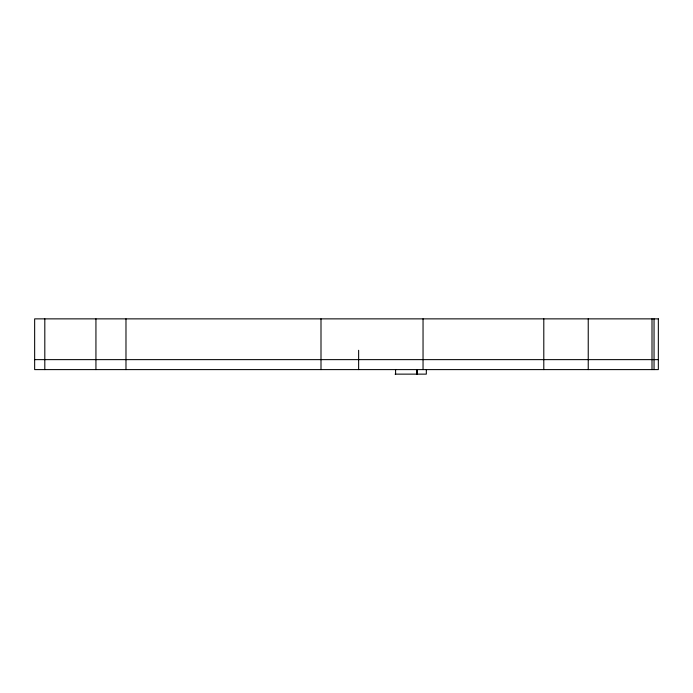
<?xml version="1.0" encoding="UTF-8"?>
<svg xmlns="http://www.w3.org/2000/svg" width="693" height="693" viewBox="0 0 693 693"><rect width="100%" height="100%" fill="white"/><g stroke="black" fill="none" stroke-linecap="round" stroke-linejoin="round"><path stroke-width="1.04" d="M34.65 359.632L658.341 359.632M395.088 374.133L426.325 374.133L426.325 369.603M654.045 318.867L654.045 369.603M652 318.867L652 369.603M588.236 318.867L588.236 369.603M543.797 318.867L543.797 369.603M423.042 318.867L423.042 369.603M417.238 369.603L417.238 374.133M416.744 369.603L416.744 374.133M395.599 369.603L395.599 374.133M358.636 350.277L358.636 369.603M320.998 318.867L320.998 369.603M125.979 318.867L125.979 369.603M95.937 318.867L95.937 369.603M44.811 318.867L44.811 369.603M658.341 318.867L34.65 318.867L34.65 369.603L658.341 369.603L658.35 318.867"/></g></svg>
